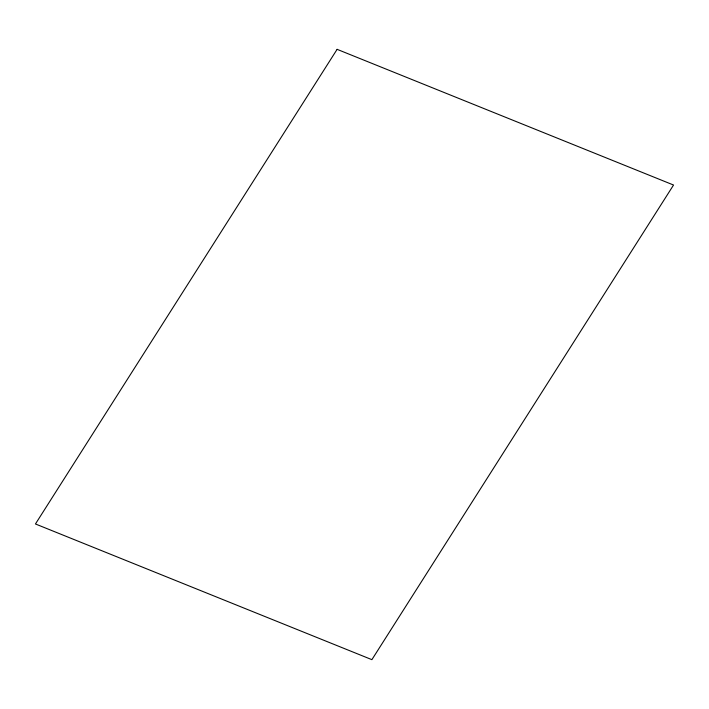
<?xml version="1.0" encoding="UTF-8"?>
<svg xmlns="http://www.w3.org/2000/svg" width="709" height="709" viewBox="0 0 709 709"><rect width="100%" height="100%" fill="white"/><g stroke="black" fill="none" stroke-linecap="round" stroke-linejoin="round"><path stroke-width="1.06" d="M337.112 49.338L35.45 523.969L371.888 659.662L673.55 185.031L337.112 49.338"/></g></svg>
